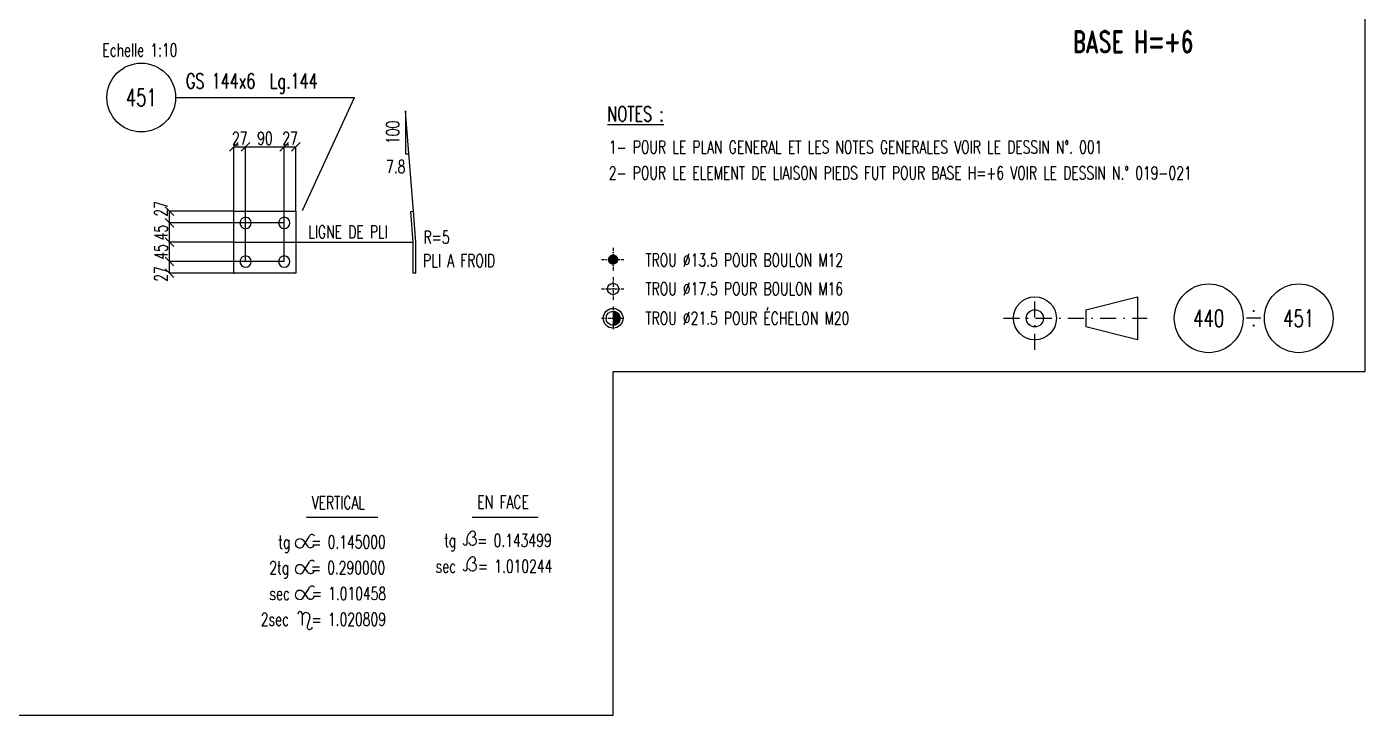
# Model space of a CAD drawing. Extents: x 161763 to 177983, y -163675 to -152195.
# Drawn here: x 171754 to 177983, y -163675 to -160471 of the extents above; entities that cross this region are included whole.
import ezdxf
from ezdxf.enums import TextEntityAlignment as Align

# ---------------------------------------------------------------- set-up
doc = ezdxf.new("R2010")
doc.units = 0
doc.header["$LTSCALE"] = 150
doc.header["$MEASUREMENT"] = 0
doc.linetypes.add('DASHDOT', pattern=[1, 0.5, -0.25, 0, -0.25])
doc.layers.get('0').update_dxf_attribs({"linetype": 'CONTINUOUS'})
doc.layers.get('DEFPOINTS').update_dxf_attribs({"linetype": 'CONTINUOUS'})
for name, color, linetype in [('BOLLINI_1', 7, 'CONTINUOUS'), ('FORI', 2, 'CONTINUOUS'), ('LINEA-MEDIA', 7, 'CONTINUOUS'), ('LINEE_PIASTRE', 2, 'CONTINUOUS'), ('LM', 7, 'CONTINUOUS'), ('LS', 7, 'CONTINUOUS'), ('MZ', 6, 'DASHDOT'), ('NOTATION', 2, 'CONTINUOUS'), ('PIASTRE', 5, 'CONTINUOUS'), ('PIEGA', 6, 'CONTINUOUS'), ('PIEGA_F_446_50', 2, 'CONTINUOUS'), ('SEZIONI', 6, 'CONTINUOUS')]:
    doc.layers.add(name, color=color, linetype=linetype)
doc.styles.add('PIEGATI', font='ROMANS8.shx', dxfattribs={"width": 0.7})
doc.styles.add('QUOTE', font='ROMANS8.SHX', dxfattribs={"width": 0.7})
doc.styles.add('RD', font='ROMAND8.SHX', dxfattribs={"width": 0.7})
doc.styles.add('RQL', font='ROMANS8.SHX', dxfattribs={"width": 0.7})
doc.styles.add('RS', font='ROMANS8.shx', dxfattribs={"width": 0.7})
doc.styles.get("Standard").update_dxf_attribs({"font": 'ROMANS8.SHX', "width": 0.7})
doc.dimstyles.new('TRATTO', dxfattribs={"dimscale": 0, "dimtxt": 60, "dimasz": 40, "dimexe": 0, "dimexo": 0, "dimgap": 10, "dimtad": 1, "dimrnd": 0.5, "dimdsep": 46, "dimtxsty": 'RS', "dimblk1": 'OBLIQUE', "dimblk2": 'OBLIQUE', "dimsah": 1, "dimcen": 0.09, "dimclrd": 2, "dimclre": 2, "dimclrt": 7, "dimadec": 0, "dimazin": 0, "dimtfac": 1, "dimtix": 1, "dimtmove": 2, "dimatfit": 3, "dimfxl": 1, "dimtolj": 1, "dimtzin": 0, "dimarcsym": 0})

# ---------------------------------------------------------------- blocks, each defined once
blk = doc.blocks.new('xxx')
blk.add_circle((0, 0), 8)
at = {"color": 3, "style": 'RQL', "width": 0.7}
blk.add_attdef('POS', text='', height=4, dxfattribs=at).set_placement((0, 0), align=Align.MIDDLE)
at = {"style": 'RQL', "width": 0.7, "flags": 1}
for tag, p in [('POS1', (-0.39, -5.42)), ('TIPO', (-0.39, -8.66))]:
    blk.add_attdef(tag, p, '', height=2, dxfattribs=at)
blk = doc.blocks.new('12')
at = {"color": 0}
for p, q in [((-1, 0.06), (-0.06, 1)), ((-1, 0.01), (-0.01, 1)), ((-1, -0.03), (0.03, 1)), ((-1, -0.07), (0.07, 1)), ((0.09, -1), (-1, 0.09)), ((0.05, -1), (-1, 0.05)), ((0, -1), (-1, 0)), ((-0.99, 0.16), (-0.16, 0.99)), ((-0.99, 0.11), (-0.11, 0.99)), ((-0.99, -0.11), (0.11, 0.99)), ((-0.99, -0.15), (0.15, 0.99)), ((0.17, -0.99), (-0.99, 0.17)), ((0.13, -0.99), (-0.99, 0.13)), ((-0.98, 0.22), (-0.22, 0.98)), ((-0.98, -0.19), (0.19, 0.98)), ((0.21, -0.98), (-0.98, 0.21)), ((-0.97, -0.23), (0.23, 0.97)), ((0.24, -0.97), (-0.97, 0.24)), ((-0.96, 0.28), (-0.28, 0.96)), ((-0.96, -0.27), (0.27, 0.96)), ((0.28, -0.96), (-0.96, 0.28)), ((-0.95, -0.3), (0.3, 0.95)), ((0.31, -0.95), (-0.95, 0.31)), ((-0.94, 0.34), (-0.34, 0.94)), ((-0.94, -0.33), (0.33, 0.94)), ((0.35, -0.94), (-0.94, 0.35)), ((-0.93, -0.37), (0.37, 0.93)), ((0.38, -0.93), (-0.93, 0.38)), ((-0.92, -0.4), (0.4, 0.92)), ((-0.91, 0.42), (-0.42, 0.91)), ((0.41, -0.91), (-0.91, 0.41)), ((-0.9, -0.43), (0.43, 0.9)), ((0.44, -0.9), (-0.9, 0.44)), ((-0.89, -0.46), (0.46, 0.89)), ((0.47, -0.88), (-0.88, 0.47)), ((-0.87, -0.49), (0.49, 0.87)), ((0.5, -0.87), (-0.87, 0.5)), ((-0.86, 0.52), (-0.52, 0.86)), ((-0.86, -0.52), (0.52, 0.86)), ((0.53, -0.85), (-0.85, 0.53)), ((-0.84, -0.54), (0.54, 0.84)), ((0.55, -0.83), (-0.83, 0.55)), ((-0.82, -0.57), (0.57, 0.82)), ((0.58, -0.81), (-0.81, 0.58)), ((-0.8, -0.6), (0.6, 0.8)), ((0.61, -0.79), (-0.79, 0.61)), ((-0.78, -0.62), (0.62, 0.78)), ((0.63, -0.78), (-0.78, 0.63)), ((-0.76, -0.65), (0.65, 0.76)), ((0.66, -0.75), (-0.75, 0.66)), ((-0.74, -0.67), (0.67, 0.74)), ((0.68, -0.73), (-0.73, 0.68)), ((-0.72, -0.69), (0.69, 0.72)), ((0.7, -0.71), (-0.71, 0.7)), ((-0.7, -0.72), (0.72, 0.7)), ((0.73, -0.69), (-0.69, 0.73)), ((0.75, -0.67), (-0.67, 0.75)), ((-0.67, -0.74), (0.74, 0.67)), ((-0.65, -0.76), (0.76, 0.65)), ((0.77, -0.64), (-0.64, 0.77)), ((-0.63, -0.78), (0.78, 0.63)), ((0.79, -0.62), (-0.62, 0.79)), ((-0.6, -0.8), (0.8, 0.6)), ((0.81, -0.59), (-0.59, 0.81)), ((-0.57, -0.82), (0.82, 0.57)), ((0.83, -0.56), (-0.56, 0.83)), ((-0.55, -0.84), (0.84, 0.55)), ((0.84, -0.54), (-0.54, 0.84)), ((-0.52, -0.85), (0.85, 0.52)), ((0.86, -0.51), (-0.51, 0.86)), ((-0.49, -0.87), (0.87, 0.49)), ((0.88, -0.48), (-0.48, 0.88)), ((-0.46, -0.89), (0.89, 0.46)), ((0.89, -0.45), (-0.45, 0.89)), ((-0.43, -0.9), (0.9, 0.43)), ((0.91, -0.42), (-0.42, 0.91)), ((-0.4, -0.92), (0.92, 0.4)), ((0.92, -0.39), (-0.39, 0.92)), ((-0.37, -0.93), (0.93, 0.37)), ((0.93, -0.36), (-0.36, 0.93)), ((-0.34, -0.94), (0.94, 0.34)), ((0.95, -0.33), (-0.33, 0.95)), ((-0.3, -0.95), (0.95, 0.3)), ((0.96, -0.29), (-0.29, 0.96)), ((-0.27, -0.96), (0.96, 0.27)), ((0.97, -0.26), (-0.26, 0.97)), ((-0.23, -0.97), (0.97, 0.23)), ((0.98, -0.22), (-0.22, 0.98)), ((-0.2, -0.98), (0.98, 0.2)), ((0.98, -0.18), (-0.18, 0.98)), ((-0.16, -0.99), (0.99, 0.16)), ((0.99, -0.14), (-0.14, 0.99)), ((-0.12, -0.99), (0.99, 0.12)), ((0.99, -0.1), (-0.1, 0.99)), ((-0.08, -1), (1, 0.08)), ((1, -0.06), (-0.06, 1)), ((-0.04, -1), (1, 0.04)), ((1, -0.02), (-0.02, 1)), ((1, 0.02), (0.02, 1)), ((1, 0.07), (0.07, 1)), ((0.99, 0.12), (0.12, 0.99)), ((0.98, 0.17), (0.17, 0.98)), ((0.97, 0.23), (0.23, 0.97)), ((0.96, 0.29), (0.29, 0.96)), ((0.93, 0.36), (0.36, 0.93)), ((0.9, 0.44), (0.44, 0.9)), ((0.84, 0.55), (0.55, 0.84)), ((-0.04, -1), (-1, -0.04)), ((-0.09, -1), (-1, -0.09)), ((-0.14, -0.99), (-0.99, -0.14)), ((-0.2, -0.98), (-0.98, -0.2)), ((-0.25, -0.97), (-0.97, -0.25)), ((-0.32, -0.95), (-0.95, -0.32)), ((-0.39, -0.92), (-0.92, -0.39)), ((-0.48, -0.88), (-0.88, -0.48)), ((-0.6, -0.8), (-0.8, -0.6)), ((0.01, -1), (1, -0.01)), ((0.05, -1), (1, -0.05)), ((0.1, -0.99), (0.99, -0.1)), ((0.15, -0.99), (0.99, -0.15)), ((0.21, -0.98), (0.98, -0.21)), ((0.27, -0.96), (0.96, -0.27)), ((0.33, -0.94), (0.94, -0.33)), ((0.41, -0.91), (0.91, -0.41)), ((0.5, -0.87), (0.87, -0.5)), ((0.66, -0.75), (0.75, -0.66))]:
    blk.add_line(p, q, dxfattribs=at)
blk.add_circle((0, 0), 1)
blk = doc.blocks.new('16')
blk.add_circle((0, 0), 1)
blk = doc.blocks.new('20')
at = {"color": 0}
for p, q in [((0, 0.98), (0.02, 1)), ((0, 0.94), (0.06, 1)), ((1, -0.01), (0, 0.99)), ((0, 0.89), (0.1, 0.99)), ((0, 0.85), (0.14, 0.99)), ((0, 0.8), (0.18, 0.98)), ((0, 0.76), (0.22, 0.98)), ((0, 0.71), (0.25, 0.97)), ((0, 0.67), (0.29, 0.96)), ((1, -0.05), (0, 0.95)), ((0, 0.62), (0.32, 0.95)), ((0, 0.58), (0.36, 0.93)), ((0, 0.53), (0.39, 0.92)), ((0, 0.49), (0.42, 0.91)), ((1, -0.09), (0, 0.9)), ((0, 0.44), (0.45, 0.89)), ((0, 0.4), (0.48, 0.88)), ((0.99, -0.13), (0, 0.86)), ((0, 0.35), (0.51, 0.86)), ((0, 0.31), (0.54, 0.84)), ((0, 0.26), (0.56, 0.83)), ((0.99, -0.17), (0, 0.81)), ((0, 0.22), (0.59, 0.81)), ((0, 0.17), (0.61, 0.79)), ((0.98, -0.21), (0, 0.77)), ((0, 0.13), (0.64, 0.77)), ((0, 0.08), (0.66, 0.75)), ((0, 0.04), (0.69, 0.73)), ((0.97, -0.25), (0, 0.72)), ((0, -0.01), (0.71, 0.7)), ((0.96, -0.28), (0, 0.68)), ((0, -0.05), (0.73, 0.68)), ((0, -0.1), (0.75, 0.66)), ((0.95, -0.32), (0, 0.63)), ((0, -0.14), (0.77, 0.63)), ((0, -0.19), (0.79, 0.61)), ((0.94, -0.35), (0, 0.59)), ((0, -0.23), (0.81, 0.58)), ((0, -0.28), (0.83, 0.56)), ((0.92, -0.38), (0, 0.54)), ((0, -0.32), (0.85, 0.53)), ((0.91, -0.41), (0, 0.5)), ((0, -0.36), (0.87, 0.5)), ((0, -0.41), (0.88, 0.47)), ((0.9, -0.44), (0, 0.45)), ((0, -0.45), (0.9, 0.44)), ((0.88, -0.47), (0, 0.41)), ((0, -0.5), (0.91, 0.41)), ((0, -0.54), (0.92, 0.38)), ((0.87, -0.5), (0, 0.36)), ((0, -0.59), (0.94, 0.35)), ((0.85, -0.53), (0, 0.32)), ((0, -0.63), (0.95, 0.31)), ((0, -0.68), (0.96, 0.28)), ((0.83, -0.56), (0, 0.27)), ((0, -0.72), (0.97, 0.25)), ((0.81, -0.58), (0, 0.23)), ((0, -0.77), (0.98, 0.21)), ((0.79, -0.61), (0, 0.18)), ((0, -0.81), (0.99, 0.17)), ((0.77, -0.63), (0, 0.14)), ((0, -0.86), (0.99, 0.13)), ((0.75, -0.66), (0, 0.09)), ((0, -0.9), (1, 0.09)), ((0.73, -0.68), (0, 0.05)), ((0, -0.95), (1, 0.05)), ((0.71, -0.7), (0, 0.01)), ((0, -0.99), (1, 0.01)), ((1, 0.04), (0.04, 1)), ((1, 0.09), (0.09, 1)), ((0.99, 0.14), (0.14, 0.99)), ((0.98, 0.19), (0.19, 0.98)), ((0.97, 0.25), (0.25, 0.97)), ((0.95, 0.31), (0.31, 0.95)), ((0.92, 0.38), (0.38, 0.92)), ((0.88, 0.47), (0.47, 0.88)), ((0.81, 0.59), (0.59, 0.81)), ((0.69, -0.73), (0, -0.04)), ((0.66, -0.75), (0, -0.08)), ((0.64, -0.77), (0, -0.13)), ((0.61, -0.79), (0, -0.17)), ((0.59, -0.81), (0, -0.22)), ((0.56, -0.83), (0, -0.26)), ((0.54, -0.84), (0, -0.31)), ((0.51, -0.86), (0, -0.35)), ((0.48, -0.88), (0, -0.4)), ((0.45, -0.89), (0, -0.44)), ((0.42, -0.91), (0, -0.49)), ((0.39, -0.92), (0, -0.53)), ((0.36, -0.93), (0, -0.58)), ((0.32, -0.95), (0, -0.62)), ((0.29, -0.96), (0, -0.67)), ((0.25, -0.97), (0, -0.71)), ((0.22, -0.98), (0, -0.76)), ((0.18, -0.98), (0, -0.8)), ((0.14, -0.99), (0, -0.85)), ((0.1, -0.99), (0, -0.89)), ((0.04, -1), (1, -0.04)), ((0.09, -1), (1, -0.09)), ((0.14, -0.99), (0.99, -0.14)), ((0.19, -0.98), (0.98, -0.19)), ((0.25, -0.97), (0.97, -0.25)), ((0.31, -0.95), (0.95, -0.31)), ((0.38, -0.92), (0.92, -0.38)), ((0.47, -0.88), (0.88, -0.47)), ((0.59, -0.81), (0.81, -0.59))]:
    blk.add_line(p, q, dxfattribs=at)
blk.add_line((0, 1), (0, -1))
blk.add_circle((0, 0), 1)
blk = doc.blocks.new('MRKR_98')
blk.add_point((0, 0))
at = {"color": 7, "style": 'QUOTE', "width": 0.5, "flags": 1}
for tag, p in [('TI', (3.7, 6.8)), ('NFORI', (3.7, 5.3)), ('AUX2', (3.7, 4.9)), ('FAM', (3.7, 4.5)), ('AUX1', (3.7, 4.2)), ('COMMESSA', (3.7, 3.8)), ('SPESSORE', (3.7, 2.5)), ('SV', (3.7, 1.8)), ('QUA', (3.7, 1.1)), ('DI_S', (3.7, 6.4)), ('D_S', (3.7, 6)), ('E_S', (3.7, 5.7)), ('MD', (3.7, 3.5)), ('MP', (3.7, 3.2)), ('LARGHEZZA', (3.7, 2.8)), ('NP', (3.7, 2.1)), ('PESO', (3.7, 1.4)), ('LUN', (3.7, 0.8)), ('PROF', (3.7, 0.4)), ('POS', (3.7, 0.1))]:
    blk.add_attdef(tag, p, '', height=0.2, dxfattribs=at)
at = {"color": 7, "flags": 1}
for tag, p in [('LAV1', (5.3, 6.9)), ('LAV2', (5.3, 6.5)), ('LAV3', (5.3, 6.2)), ('LAV4', (5.3, 5.9)), ('LAV5', (5.3, 5.5)), ('LAV6', (5.3, 5.2)), ('LAV7', (5.3, 4.9)), ('LAV8', (5.3, 4.5)), ('LAV9', (5.3, 4.2)), ('LAV10', (5.3, 3.9))]:
    blk.add_attdef(tag, p, '', height=0.2, dxfattribs=at)
blk = doc.blocks.new('_OBLIQUE')
at = {"color": 0, "linetype": 'ByBlock'}
blk.add_line((-0.5, -0.5), (0.5, 0.5), dxfattribs=at)
blk = doc.blocks.new('*D54')
at = {"layer": 'DEFPOINTS', "color": 0, "transparency": 16777216}
for p in [(172418.1, -161563.8), (172952.1, -161563.8), (172718.1, -161617.8)]:
    blk.add_point(p, dxfattribs=at)
at = {"layer": 'SEZIONI', "color": 2, "lineweight": -2, "transparency": 16777216}
for p, q in [((172952.1, -161563.8), (172418.1, -161563.8)), ((172418.1, -161617.8), (172418.1, -161563.8)), ((172718.1, -161617.8), (172418.1, -161617.8))]:
    blk.add_line(p, q, dxfattribs=at)
at = {"layer": 'SEZIONI', "color": 2, "lineweight": -2, "transparency": 16777216, "xscale": 40, "yscale": 40, "zscale": 40}
for p, rotation in [((172418.1, -161563.8), 90), ((172418.1, -161617.8), 270)]:
    blk.add_blockref('_OBLIQUE', p, dxfattribs=dict(at, rotation=rotation))
at = {"layer": 'SEZIONI', "color": 7, "transparency": 16777216, "insert": (172378.1, -161621.4), "char_height": 60, "attachment_point": 5, "rotation": 90, "style": 'RS'}
blk.add_mtext('\\A1;27', dxfattribs=at)
blk = doc.blocks.new('*D55')
at = {"layer": 'DEFPOINTS', "color": 0, "transparency": 16777216}
for p in [(172418.1, -161473.8), (172718.1, -161473.8), (172952.1, -161563.8)]:
    blk.add_point(p, dxfattribs=at)
at = {"layer": 'SEZIONI', "color": 2, "lineweight": -2, "transparency": 16777216}
for p, q in [((172718.1, -161473.8), (172418.1, -161473.8)), ((172418.1, -161563.8), (172418.1, -161473.8)), ((172952.1, -161563.8), (172418.1, -161563.8))]:
    blk.add_line(p, q, dxfattribs=at)
at = {"layer": 'SEZIONI', "color": 2, "lineweight": -2, "transparency": 16777216, "xscale": 40, "yscale": 40, "zscale": 40}
for p, rotation in [((172418.1, -161473.8), 90), ((172418.1, -161563.8), 270)]:
    blk.add_blockref('_OBLIQUE', p, dxfattribs=dict(at, rotation=rotation))
at = {"layer": 'SEZIONI', "color": 7, "transparency": 16777216, "insert": (172378.1, -161518.8), "char_height": 60, "attachment_point": 5, "rotation": 90, "style": 'RS'}
blk.add_mtext('\\A1;45', dxfattribs=at)
blk = doc.blocks.new('*D56')
at = {"layer": 'DEFPOINTS', "color": 0, "transparency": 16777216}
for p in [(172418.1, -161383.8), (172952.1, -161383.8), (172718.1, -161473.8)]:
    blk.add_point(p, dxfattribs=at)
at = {"layer": 'SEZIONI', "color": 2, "lineweight": -2, "transparency": 16777216}
for p, q in [((172952.1, -161383.8), (172418.1, -161383.8)), ((172418.1, -161473.8), (172418.1, -161383.8)), ((172718.1, -161473.8), (172418.1, -161473.8))]:
    blk.add_line(p, q, dxfattribs=at)
at = {"layer": 'SEZIONI', "color": 2, "lineweight": -2, "transparency": 16777216, "xscale": 40, "yscale": 40, "zscale": 40}
for p, rotation in [((172418.1, -161383.8), 90), ((172418.1, -161473.8), 270)]:
    blk.add_blockref('_OBLIQUE', p, dxfattribs=dict(at, rotation=rotation))
at = {"layer": 'SEZIONI', "color": 7, "transparency": 16777216, "insert": (172378.1, -161428.8), "char_height": 60, "attachment_point": 5, "rotation": 90, "style": 'RS'}
blk.add_mtext('\\A1;45', dxfattribs=at)
blk = doc.blocks.new('*D57')
at = {"layer": 'DEFPOINTS', "color": 0, "transparency": 16777216}
for p in [(172418.1, -161329.8), (172718.1, -161329.8), (172952.1, -161383.8)]:
    blk.add_point(p, dxfattribs=at)
at = {"layer": 'SEZIONI', "color": 2, "lineweight": -2, "transparency": 16777216}
for p, q in [((172718.1, -161329.8), (172418.1, -161329.8)), ((172418.1, -161383.8), (172418.1, -161329.8)), ((172952.1, -161383.8), (172418.1, -161383.8))]:
    blk.add_line(p, q, dxfattribs=at)
at = {"layer": 'SEZIONI', "color": 2, "lineweight": -2, "transparency": 16777216, "xscale": 40, "yscale": 40, "zscale": 40}
for p, rotation in [((172418.1, -161329.8), 90), ((172418.1, -161383.8), 270)]:
    blk.add_blockref('_OBLIQUE', p, dxfattribs=dict(at, rotation=rotation))
at = {"layer": 'SEZIONI', "color": 7, "transparency": 16777216, "insert": (172378.1, -161318.3), "char_height": 60, "attachment_point": 5, "rotation": 90, "style": 'RS'}
blk.add_mtext('\\A1;27', dxfattribs=at)
blk = doc.blocks.new('*D58')
at = {"layer": 'DEFPOINTS', "color": 0, "transparency": 16777216}
for p in [(172772.1, -161029.8), (172718.1, -161329.8), (172772.1, -161563.8)]:
    blk.add_point(p, dxfattribs=at)
at = {"layer": 'SEZIONI', "color": 2, "lineweight": -2, "transparency": 16777216}
for p, q in [((172718.1, -161329.8), (172718.1, -161029.8)), ((172718.1, -161029.8), (172772.1, -161029.8)), ((172772.1, -161563.8), (172772.1, -161029.8))]:
    blk.add_line(p, q, dxfattribs=at)
at = {"layer": 'SEZIONI', "color": 2, "lineweight": -2, "transparency": 16777216, "xscale": 40, "yscale": 40, "zscale": 40, "rotation": 180}
blk.add_blockref('_OBLIQUE', (172718.1, -161029.8), dxfattribs=at)
at = {"layer": 'SEZIONI', "color": 2, "lineweight": -2, "transparency": 16777216, "xscale": 40, "yscale": 40, "zscale": 40}
blk.add_blockref('_OBLIQUE', (172772.1, -161029.8), dxfattribs=at)
at = {"layer": 'SEZIONI', "color": 7, "transparency": 16777216, "insert": (172745.1, -160989.8), "char_height": 60, "attachment_point": 5, "style": 'RS'}
blk.add_mtext('\\A1;27', dxfattribs=at)
blk = doc.blocks.new('*D59')
at = {"layer": 'DEFPOINTS', "color": 0, "transparency": 16777216}
for p in [(172952.1, -161029.8), (172772.1, -161563.8), (172952.1, -161563.8)]:
    blk.add_point(p, dxfattribs=at)
at = {"layer": 'SEZIONI', "color": 2, "lineweight": -2, "transparency": 16777216}
for p, q in [((172772.1, -161563.8), (172772.1, -161029.8)), ((172772.1, -161029.8), (172952.1, -161029.8)), ((172952.1, -161563.8), (172952.1, -161029.8))]:
    blk.add_line(p, q, dxfattribs=at)
at = {"layer": 'SEZIONI', "color": 2, "lineweight": -2, "transparency": 16777216, "xscale": 40, "yscale": 40, "zscale": 40, "rotation": 180}
blk.add_blockref('_OBLIQUE', (172772.1, -161029.8), dxfattribs=at)
at = {"layer": 'SEZIONI', "color": 2, "lineweight": -2, "transparency": 16777216, "xscale": 40, "yscale": 40, "zscale": 40}
blk.add_blockref('_OBLIQUE', (172952.1, -161029.8), dxfattribs=at)
at = {"layer": 'SEZIONI', "color": 7, "transparency": 16777216, "insert": (172862.1, -160989.8), "char_height": 60, "attachment_point": 5, "style": 'RS'}
blk.add_mtext('\\A1;90', dxfattribs=at)
blk = doc.blocks.new('*D60')
at = {"layer": 'DEFPOINTS', "color": 0, "transparency": 16777216}
for p in [(173006.1, -161029.8), (173006.1, -161329.8), (172952.1, -161563.8)]:
    blk.add_point(p, dxfattribs=at)
at = {"layer": 'SEZIONI', "color": 2, "lineweight": -2, "transparency": 16777216}
for p, q in [((172952.1, -161563.8), (172952.1, -161029.8)), ((172952.1, -161029.8), (173006.1, -161029.8)), ((173006.1, -161329.8), (173006.1, -161029.8))]:
    blk.add_line(p, q, dxfattribs=at)
at = {"layer": 'SEZIONI', "color": 2, "lineweight": -2, "transparency": 16777216, "xscale": 40, "yscale": 40, "zscale": 40, "rotation": 180}
blk.add_blockref('_OBLIQUE', (172952.1, -161029.8), dxfattribs=at)
at = {"layer": 'SEZIONI', "color": 2, "lineweight": -2, "transparency": 16777216, "xscale": 40, "yscale": 40, "zscale": 40}
blk.add_blockref('_OBLIQUE', (173006.1, -161029.8), dxfattribs=at)
at = {"layer": 'SEZIONI', "color": 7, "transparency": 16777216, "insert": (172979.1, -160989.8), "char_height": 60, "attachment_point": 5, "style": 'RS'}
blk.add_mtext('\\A1;27', dxfattribs=at)
blk = doc.blocks.new('LPIEGA')
at = {"color": 0, "linetype": 'ByBlock'}
blk.add_line((0, 0), (1, 0), dxfattribs=at)
at = {"color": 0}
for tag, p in [('VUOTO3', (1, 13)), ('VUOTO2', (1, 11)), ('VUOTO1', (1, 9))]:
    blk.add_attdef(tag, p, '', height=1, dxfattribs=at)
at = {"color": 0, "flags": 1}
for tag, p in [('ANG_PIE', (1, 7)), ('INC_PIE', (1, 5)), ('CF', (1, 3)), ('RAGGIO', (1, 1))]:
    blk.add_attdef(tag, p, '', height=1, dxfattribs=at)

msp = doc.modelspace()

# ---------------------------------------------------------------- linework, layer by layer
at = {"color": 0}
for p, q in [((176682.568, -161787.912), (176923.005, -161727.912)), ((176923.005, -161727.912), (176923.005, -161927.912)), ((176682.568, -161787.912), (176682.568, -161867.912)), ((176923.005, -161927.912), (176682.568, -161867.912))]:
    msp.add_line(p, q, dxfattribs=at)
for radius in [100, 40]:
    msp.add_circle((176445.296, -161827.912), radius, dxfattribs=at)
at = {"layer": 'LINEA-MEDIA'}
for p, q in [((173055.45, -162754.25), (173386.97, -162754.25)), ((173826.828, -162754.25), (174133.791, -162754.25)), ((173041.119, -162862.864), (173060.973, -162889.127)), ((173042.439, -162886.271), (173069.103, -162841.242)), ((173041.119, -162983.037), (173060.973, -163009.299)), ((173042.439, -163006.443), (173069.103, -162961.414)), ((173041.119, -163102.709), (173060.973, -163128.971)), ((173042.439, -163126.115), (173069.103, -163081.086)), ((173035.568, -163204.111), (173035.568, -163256.601)), ((173070.765, -163221.38), (173058.7, -163260.13))]:
    msp.add_line(p, q, dxfattribs=at)
for centre, radius, start, end in [((173828.369, -162832.14), 13.827, 270, 135.1576665), ((173024.337, -162875.552), 21.038, 37.0889899, 329.3681632), ((173081.274, -162848.449), 14.145, 36.9355706, 149.3681632), ((173794.173, -162874.915), 8.921, 179.9062053, 10.2446052), ((173853.452, -162860.944), 51.996, 132.1410417, 193.7786336), ((173828.369, -162865.325), 19.358, 200.7226068, 90), ((173074.47, -162878.923), 16.92, 217.0889899, 345.8511132), ((173853.452, -162980.532), 51.996, 132.1410417, 193.7786336), ((173828.369, -162951.728), 13.827, 270, 135.1576665), ((173024.337, -162995.724), 21.038, 37.0889899, 329.3681632), ((173074.47, -162999.096), 16.92, 217.0889899, 345.8511132), ((173081.274, -162968.621), 14.145, 36.9355706, 149.3681632), ((173794.173, -162994.503), 8.921, 179.9062053, 10.2446052), ((173828.369, -162984.913), 19.358, 200.7226068, 90), ((173024.337, -163115.396), 21.038, 37.0889899, 329.3681632), ((173074.47, -163118.767), 16.92, 217.0889899, 345.8511132), ((173081.274, -163088.293), 14.145, 36.9355706, 149.3681632), ((173025.495, -163203.371), 10.074, 355.786368, 189.3997672), ((173053.481, -163215.998), 18.103, 342.7049799, 171.6817157), ((173070.46, -163263.791), 12.317, 162.7049799, 355.0070867)]:
    msp.add_arc(centre, radius, start, end, dxfattribs=at)
at = {"layer": 'LINEE_PIASTRE'}
for p, q in [((172718.127, -161329.838), (173006.127, -161329.838)), ((172718.127, -161617.838), (172718.127, -161329.838)), ((173006.127, -161329.838), (173006.127, -161617.838)), ((173006.127, -161617.838), (172718.127, -161617.838))]:
    msp.add_line(p, q, dxfattribs=at)
at = {"layer": 'LS', "color": 6}
for p, q in [((172446.782, -160800.203), (173279.05, -160800.203)), ((173553.256, -161329.341), (173524.636, -160962.417))]:
    msp.add_line(p, q, dxfattribs=at)
at = {"layer": 'LS', "color": 0}
msp.add_line((177497.405, -161827.912), (177430.07, -161827.912), dxfattribs=at)
at = {"layer": 'LS', "color": 8}
msp.add_lwpolyline([(161762.683, -152195.489), (161762.683, -163675.489), (174482.683, -163675.489), (174482.683, -162075.489), (177982.683, -162075.489), (177982.683, -152195.489), (161762.683, -152195.489)], close=True, dxfattribs=at)
at = {"layer": 'LS', "color": 6}
msp.add_lwpolyline([(173036.449, -161326.684), (173279.05, -160800.203)], dxfattribs=at)
msp.add_lwpolyline([(173516.836, -160862.417), (173516.836, -161062.417), (173532.436, -161062.417)], close=True, dxfattribs=at)
at = {"layer": 'LS', "color": 0, "const_width": 4.5}
for points in [[(177460.988, -161794.244, 1), (177466.488, -161794.244, 1)], [(177460.988, -161861.579, 1), (177466.488, -161861.579, 1)]]:
    msp.add_lwpolyline(points, format="xyb", close=True, dxfattribs=at)
at = {"layer": 'LS', "color": 0}
msp.add_circle((174482.683, -161827.912), 45.935, dxfattribs=at)
at = {"layer": 'MZ', "ltscale": 0.2}
for p, q in [((174482.683, -161499.399), (174482.683, -161609.118)), ((174427.824, -161554.259), (174537.542, -161554.259)), ((174482.683, -161636.226), (174482.683, -161745.944)), ((174482.683, -161636.226), (174482.683, -161745.944)), ((174427.824, -161691.085), (174537.542, -161691.085)), ((174427.824, -161691.085), (174537.542, -161691.085)), ((174482.683, -161773.053), (174482.683, -161882.771)), ((174427.824, -161827.912), (174537.542, -161827.912))]:
    msp.add_line(p, q, dxfattribs=at)
at = {"layer": 'MZ'}
for p, q in [((176445.296, -161974.519), (176445.296, -161681.305)), ((176298.689, -161827.912), (176968.199, -161827.912))]:
    msp.add_line(p, q, dxfattribs=at)
at = {"layer": 'PIEGA'}
msp.add_line((172718.127, -161473.838), (173006.127, -161473.838), dxfattribs=at)
at = {"layer": 'PIEGA_F_446_50', "color": 2}
for p, q in [((173541.292, -161330.274), (173553.256, -161329.341)), ((173552.49, -161473.838), (173541.292, -161330.274)), ((173564.49, -161473.37), (173553.256, -161329.341)), ((173552.49, -161617.838), (173552.49, -161473.838))]:
    msp.add_line(p, q, dxfattribs=at)
at = {"layer": 'PIEGA_F_446_50', "color": 2, "const_width": 2.5}
msp.add_lwpolyline([(173551.24, -161473.838, 1), (173553.74, -161473.838, 1)], format="xyb", close=True, dxfattribs=at)
at = {"layer": 'SEZIONI'}
msp.add_line((173006.127, -161473.838), (173552.49, -161473.838), dxfattribs=at)
at = {"layer": 'SEZIONI', "color": 2}
for q in [(173564.49, -161473.37), (173552.49, -161617.838)]:
    msp.add_line((173564.49, -161617.838), q, dxfattribs=at)

# ---------------------------------------------------------------- block references
at = {"layer": 'BOLLINI_1'}
for p, xscale, yscale, zscale, values in [((172286.782, -160800.203), 20, 20, 20, {'POS': '451'}), ((177254.175, -161827.912), 19.9979999999973, 19.9979999999973, 19.9979999999973, {'POS': '440'}), ((177673.301, -161827.912), 19.9979999999973, 19.9979999999973, 19.9979999999973, {'POS': '451'})]:
    msp.add_blockref('xxx', p, dxfattribs=dict(at, xscale=xscale, yscale=yscale, zscale=zscale)).add_auto_attribs(values)
at = {"layer": 'FORI', "xscale": -26, "yscale": 26, "zscale": 26, "rotation": 134.9999999999983}
for p in [(172772.127, -161383.838), (172952.127, -161383.838), (172772.127, -161563.838), (172952.127, -161563.838)]:
    msp.add_blockref('16', p, dxfattribs=at)
at = {"layer": 'LM'}
for name, p, xscale, yscale, zscale, rotation in [('12', (174482.683, -161554.259), 20.79999999947743, 20.79999999947743, 20.79999999947743, 344.7569620653314), ('16', (174482.683, -161691.085), 26.00000000012995, 26.00000000012995, 26.00000000012995, 280.755082505952)]:
    msp.add_blockref(name, p, dxfattribs=dict(at, xscale=xscale, yscale=yscale, zscale=zscale, rotation=rotation))
at = {"layer": 'LM', "xscale": 32.90000000036427, "yscale": 32.90000000036427, "zscale": 32.90000000036427}
msp.add_blockref('20', (174482.683, -161827.912), dxfattribs=at)
at = {"layer": 'PIASTRE'}
ref = msp.add_blockref('MRKR_98', (172718.127, -161617.838), dxfattribs=dict(at, xscale=2, yscale=2, zscale=2))
ref.add_attrib('PROF', 'GS 144x6  Lg.144', (172494.577, -160758.212), dxfattribs={"layer": '0', "color": 2, "height": 70, "style": 'PIEGATI', "width": 0.7})
at = {"layer": 'PIEGA_F_446_50'}
ref = msp.add_blockref('LPIEGA', (172718.127, -161473.838), dxfattribs=dict(at, xscale=288, zscale=288))
ref.add_attrib('RAGGIO', 'R=5', (173600.866, -161480.476), dxfattribs={"layer": '0', "color": 7, "height": 60, "style": 'RS', "width": 0.7})
ref.add_attrib('CF', 'PLI A FROID', (173598.372, -161589.131), dxfattribs={"layer": '0', "color": 7, "height": 60, "style": 'RS', "width": 0.7})

# ---------------------------------------------------------------- texts
at = {"color": 7, "style": 'RS', "width": 0.7}
msp.add_text('LIGNE DE PLI', height=60, dxfattribs=at).set_placement((173064.256, -161455.509))
at = {"layer": 'LINEA-MEDIA', "style": 'RS', "width": 0.7}
for s, p in [('VERTICAL', (173079.509, -162716.248)), ('EN FACE', (173851.086, -162713.418)), ('tg   = 0.145000', (172924.121, -162898.885)), ('tg   = 0.143499', (173696.422, -162891.642)), ('2tg   = 0.290000', (172882.649, -163018.886)), ('sec   = 1.010244', (173656.595, -163011.644)), ('sec   = 1.010458', (172883.091, -163138.888)), ('2sec   = 1.020809', (172843.027, -163258.889))]:
    msp.add_text(s, height=60.0007, dxfattribs=at).set_placement(p)
at = {"layer": 'LM', "color": 0, "style": 'RS', "width": 0.7}
for s, p in [('1- POUR LE PLAN GENERAL ET LES NOTES GENERALES VOIR LE DESSIN N%%D. 001', (174462.44, -161061.104)), ('2- POUR LE ELEMENT DE LIAISON PIEDS FUT POUR BASE H=+6 VOIR LE DESSIN N.° 019-021', (174462.44, -161181.104))]:
    msp.add_text(s, height=60, dxfattribs=at).set_placement(p)
at = {"layer": 'LM', "linetype": 'ByBlock', "style": 'RS', "width": 0.7}
for s, p in [('TROU %%C13.5 POUR BOULON M12', (174632.962, -161586.82)), ('TROU %%C17.5 POUR BOULON M16', (174633.001, -161720.602)), ('TROU %%C21.5 POUR ÉCHELON M20', (174632.975, -161857.428))]:
    msp.add_text(s, height=60, dxfattribs=at).set_placement(p)
at = {"layer": 'LS', "color": 7, "style": 'RS', "width": 0.7}
msp.add_text('Echelle 1:10', height=60, dxfattribs=at).set_placement((172105.603, -160609.126))
msp.add_text('100', height=60, rotation=90, dxfattribs=at).set_placement((173456.836, -160962.417), align=Align.MIDDLE)
msp.add_text('7.8', height=60, dxfattribs=at).set_placement((173471.09, -161122.417), align=Align.MIDDLE)
at = {"layer": 'LS', "color": 3, "insert": (176902.271, -160540.568), "char_height": 100, "attachment_point": 5, "style": 'RD'}
msp.add_mtext('BASE H=+6', dxfattribs=at)
at = {"layer": 'NOTATION', "color": 0, "style": 'RS', "width": 0.7}
msp.add_text('%%uNOTES :', height=70, dxfattribs=at).set_placement((174456.284, -160911.302))

# ---------------------------------------------------------------- dimensions: what is measured, and where the dimension line sits
at = {"layer": 'SEZIONI'}
for base, p1, p2, picture, middle in [((172772.127, -161029.838), (172718.127, -161329.838), (172772.127, -161563.838), '*D58', (172745.127, -160989.838)), ((173006.127, -161029.838), (172952.127, -161563.838), (173006.127, -161329.838), '*D60', (172979.127, -160989.838))]:
    dim = msp.add_linear_dim(base=base, p1=p1, p2=p2, text='27', dimstyle='TRATTO', override={"dimscale": 1}, dxfattribs=at)
    dim.commit()
    dim.dimension.update_dxf_attribs({"geometry": picture, "text_midpoint": middle, "dimtype": 160})
dim = msp.add_linear_dim(base=(172952.127, -161029.838), p1=(172772.127, -161563.838), p2=(172952.127, -161563.838), text='90', dimstyle='TRATTO', override={"dimscale": 1}, dxfattribs=at)
dim.commit()
dim.dimension.update_dxf_attribs({"geometry": '*D59', "text_midpoint": (172862.127, -160989.838)})
for base, p1, p2, picture, middle in [((172418.127, -161329.838), (172952.127, -161383.838), (172718.127, -161329.838), '*D57', (172378.127, -161318.32)), ((172418.127, -161563.838), (172718.127, -161617.838), (172952.127, -161563.838), '*D54', (172378.127, -161621.413))]:
    dim = msp.add_linear_dim(base=base, p1=p1, p2=p2, angle=90, text='27', dimstyle='TRATTO', override={"dimscale": 1}, dxfattribs=at)
    dim.commit()
    dim.dimension.update_dxf_attribs({"geometry": picture, "text_midpoint": middle, "dimtype": 160})
for base, p1, p2, picture, middle in [((172418.127, -161383.838), (172718.127, -161473.838), (172952.127, -161383.838), '*D56', (172378.127, -161428.838)), ((172418.127, -161473.838), (172952.127, -161563.838), (172718.127, -161473.838), '*D55', (172378.127, -161518.838))]:
    dim = msp.add_linear_dim(base=base, p1=p1, p2=p2, angle=90, text='45', dimstyle='TRATTO', override={"dimscale": 1}, dxfattribs=at)
    dim.commit()
    dim.dimension.update_dxf_attribs({"geometry": picture, "text_midpoint": middle})

doc.saveas('drawing.dxf')
